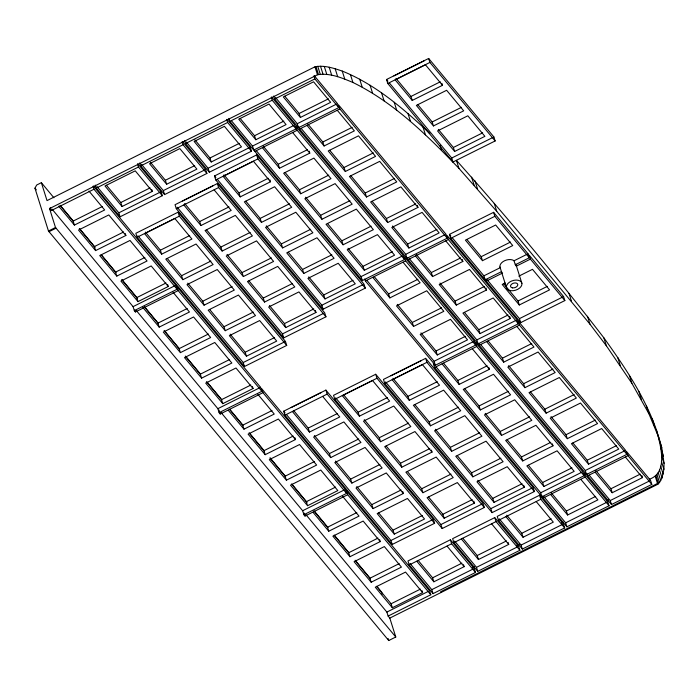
<?xml version="1.0" encoding="UTF-8"?>
<svg xmlns="http://www.w3.org/2000/svg" width="699" height="699" viewBox="0 0 699 699"><rect width="100%" height="100%" fill="white"/><g stroke="black" fill="none" stroke-linecap="round" stroke-linejoin="round"><path stroke-width="1.05" d="M649.371 479.252C669.065 472.297 660.136 444.101 656.387 429.833C644.6 396.281 624.417 366.521 603.849 337.809C556.928 276.9 507.675 217.686 456.421 160.377L458.937 168.354L496.753 211.36L589.991 324.214L606.365 345.787L631.87 383.27L648.89 413.729L658.904 437.81L661.752 447.657L664.05 463.323L663.901 469.291L662.032 477.88L659.498 482.563L657.75 484.285L389.806 618.091L388.128 616.064L386.87 612.079L305.839 514.56M389.806 618.091L395.774 637.016L388.731 640.537L48.467 231.011L34.95 188.188L36.671 185.025L41.363 182.684L53.91 197.782M429.868 133.553C403.804 108.913 375.844 84.675 342.23 71.062C333.572 68.17 324.187 64.946 314.969 66.807L47.025 200.604L41.363 182.684M395.774 637.016L55.501 227.498L49.542 208.573L317.477 74.776C329.701 72.635 341.863 77.877 352.916 82.473C394.192 102.674 427.43 135.615 458.937 168.354M49.542 208.573L51.21 210.591L93.998 189.228L177.083 289.264L134.33 310.618L133.072 306.634L52.032 209.106M96.235 188.11L138.472 167.017L162.317 195.711L120.079 216.804L96.235 188.11L95.291 185.121M140.717 165.899L183.059 144.754L206.895 173.457L164.58 194.584L140.717 165.899L139.774 162.902M185.506 143.531L227.638 122.491L251.491 151.185L209.342 172.225L185.506 143.531L184.562 140.543M229.884 121.364L272.226 100.228L296.061 128.931L253.754 150.058L229.884 121.364L228.94 118.376M274.672 99.005L314.899 78.917L338.744 107.62L298.508 127.707L274.672 99.005L273.728 96.016M48.467 231.011L55.501 227.498M49.026 231.692L56.069 228.171M60.166 205.489L73.142 221.094L102.438 206.467M58.69 206.179L74.4 225.078L104.667 209.971L88.965 191.063M106.458 185.27L120.796 202.527L150.084 187.9M150.355 162.185L165.375 180.263L194.672 165.637M194.942 139.922L209.962 158L239.25 143.374M240.203 118.48L254.541 135.737L283.838 121.11M284.79 96.217L299.128 113.474L328.416 98.847M152.321 191.395L135.248 170.853L104.981 185.969L122.045 206.511L152.321 191.395L151.692 189.403M166.633 184.248L196.9 169.132L179.835 148.59L149.56 163.706L166.633 184.248L165.375 180.263M211.22 161.985L241.487 146.869L224.414 126.327L194.147 141.443L211.22 161.985L209.962 158M255.799 139.721L286.066 124.605L269.001 104.064L238.735 119.18L255.799 139.721L254.541 135.737M300.387 117.458L330.653 102.342L313.58 81.8L283.313 96.916L300.387 117.458L299.128 113.474M97.021 186.581L118.83 212.819L161.067 191.727L162.317 195.711M141.504 164.37L163.33 190.6L205.637 169.473L206.895 173.457M186.292 142.002L208.084 168.241L249.272 147.681M231.36 120.665L252.496 146.074L293.842 125.427M275.458 97.476L297.25 123.714L336.525 104.107M386.512 79.503L428.662 58.463L493.887 136.978L495.145 140.962L452.987 162.011L387.77 83.487L386.512 79.503L387.901 81.18M393.904 75.903L424.179 60.787M387.77 83.487L429.911 62.447L495.145 140.962M254.864 151.403L297.18 130.276L404.529 259.521L362.327 280.587L254.864 151.403L254.235 149.411M299.626 129.053L339.863 108.957L447.238 238.193L406.975 258.298L299.626 129.053L298.997 127.061M214.506 175.965L256.647 154.925L364.022 284.152L365.28 288.137L323.104 309.194L215.755 179.949L214.506 175.965L215.895 177.642M215.755 179.949L257.905 158.909L365.28 288.137M217.354 183.566L175.038 204.693L176.297 208.678L283.75 337.87L325.952 316.796L324.694 312.811L217.354 183.566L218.604 187.55L325.952 316.796M182.614 201.006L212.88 185.89M79.319 228.529L94.339 246.607L123.636 231.981M176.297 208.678L218.604 187.55M125.864 235.476L108.799 214.934L78.524 230.05L95.597 250.592L125.864 235.476L125.235 233.483M178.07 212.199L135.833 233.291L137.091 237.276L244.475 366.512L286.712 345.42L285.454 341.435L178.07 212.199L179.328 216.192L286.712 345.42M395.957 78.367L410.977 96.445L440.265 81.818M263.226 146.187L278.254 164.265L307.543 149.638M307.813 123.924L322.833 142.002L352.13 127.375M137.091 237.276L179.328 216.192M442.502 85.313L425.429 64.771L395.162 79.887L412.235 100.429L442.502 85.313L441.873 83.321M262.44 147.707L279.504 168.249L309.779 153.133L309.15 151.141M307.018 125.444L324.091 145.986L354.358 130.87L337.294 110.328M223.942 174.829L238.962 192.907L268.259 178.28M270.487 181.775L253.422 161.233L223.147 176.349L240.22 196.891L270.487 181.775L269.858 179.783M184.658 203.47L199.678 221.548L228.975 206.921M183.863 204.99L200.936 225.532L231.203 210.416L214.139 189.875M101.198 254.864L115.536 272.121L144.833 257.494M145.375 232.112L160.394 250.19L189.691 235.563M116.794 276.105L147.061 260.989L129.997 240.447L99.721 255.563L116.794 276.105L115.536 272.121M161.652 254.174L191.919 239.058L174.855 218.516L144.579 233.632L161.652 254.174L160.394 250.19M417.836 104.701L432.174 121.958L461.462 107.331M285.113 172.522L299.452 189.779L328.74 175.152M329.692 150.259L344.03 167.515L373.327 152.889M433.432 125.942L463.699 110.826L446.626 90.285L416.359 105.4L433.432 125.942L432.174 121.958M300.701 193.763L330.977 178.647L313.903 158.105L283.637 173.221L300.701 193.763L299.452 189.779M345.289 171.5L375.555 156.384L358.491 135.842L328.215 150.958L345.289 171.5L344.03 167.515M245.821 201.163L260.159 218.42L289.456 203.785M261.417 222.404L291.684 207.288L274.62 186.747L244.344 201.862L261.417 222.404L260.159 218.42M206.537 229.805L220.875 247.062L250.172 232.426M222.133 251.046L252.4 235.93L235.336 215.388L205.06 230.495L222.133 251.046L220.875 247.062M121.713 279.556L136.733 297.625L166.021 282.999M167.253 258.447L181.591 275.694L210.888 261.068M168.258 286.503L151.185 265.952L120.918 281.068L137.991 301.618L168.258 286.503L167.629 284.51M182.85 279.687L213.116 264.572L196.052 244.021L165.777 259.137L182.85 279.687L181.591 275.694M133.072 306.634L175.833 285.279L177.083 289.264M438.352 129.394L453.371 147.472L482.659 132.845M305.62 197.214L320.64 215.292L349.937 200.665M350.889 175.772L365.228 193.029L394.524 178.402M454.63 151.456L484.896 136.34L467.823 115.798L437.557 130.914L454.63 151.456L453.371 147.472M134.33 310.618L135.44 311.964L178.201 290.609L261.845 391.326L219.11 412.655L217.852 408.67L136.279 310.496M321.898 219.276L352.174 204.16L335.101 183.619L304.834 198.734L321.898 219.276L320.64 215.292M366.486 197.013L396.752 181.897L379.688 161.355L349.413 176.471L366.486 197.013L365.228 193.029M389.291 82.849L451.729 158.026L493.887 136.978M266.336 225.847L281.356 243.925L310.653 229.298M282.614 247.909L312.881 232.793L295.817 212.251L265.541 227.367L282.614 247.909L281.356 243.925M227.053 254.488L242.072 272.566L271.369 257.94M243.331 276.551L273.597 261.435L256.533 240.893L226.258 256.009L243.331 276.551L242.072 272.566M144.274 306.704L157.93 323.139L187.218 308.512M187.769 283.13L202.789 301.208L232.085 286.581M142.797 307.403L159.189 327.123L189.455 312.007L173.072 292.287M204.047 305.192L234.314 290.076L217.249 269.534L186.974 284.65L204.047 305.192L202.789 301.208M327.499 223.549L341.837 240.797L371.134 226.17M372.086 201.277L386.425 218.534L415.722 203.907M343.095 244.781L373.371 229.674L356.298 209.123L326.031 224.239L343.095 244.781L341.837 240.797M417.95 207.411L400.885 186.86L370.61 201.976L387.683 222.518L417.95 207.411L417.32 205.41M288.215 252.182L302.553 269.438L331.85 254.812M303.812 273.423L334.078 258.307L317.014 237.765L286.739 252.881L303.812 273.423L302.553 269.438M248.931 280.823L263.27 298.08L292.566 283.453M264.528 302.064L294.795 286.948L277.73 266.406L247.455 281.522L264.528 302.064L263.27 298.08M164.108 330.575L179.127 348.652L208.416 334.026M209.648 309.465L223.986 326.721L253.283 312.095M180.386 352.637L210.652 337.521L193.579 316.979L163.313 332.095L180.386 352.637L179.127 348.652M225.244 330.706L255.511 315.59L238.446 295.048L208.171 310.164L225.244 330.706L223.986 326.721M348.015 248.232L363.034 266.31L392.331 251.684M392.602 225.969L407.622 244.047L436.919 229.421M364.293 270.295L394.568 255.179L377.495 234.637L347.228 249.753L364.293 270.295L363.034 266.31M408.88 248.031L439.147 232.916L422.082 212.374L391.807 227.49L408.88 248.031L407.622 244.047M308.731 276.874L323.751 294.952L353.047 280.325M256.402 150.774L361.068 276.603L402.309 256.017M301.155 128.424L405.717 254.314L445.018 234.689M501.716 272.129L501.506 271.649L485.141 279.818L450.698 238.359L449.44 234.375L493.59 212.33L528.033 253.789L529.292 257.774L515.312 264.755L513.94 260.657A8.021 5.007 -17.5 0 0 504.8 260.648A8.021 5.007 -17.5 0 0 499.951 266.939L506.426 287.464M325.009 298.936L355.275 283.82L338.211 263.278L307.936 278.394L325.009 298.936L323.751 294.952M365.359 280.981L405.621 260.876L475.626 345.123L435.337 365.245L365.359 280.981L364.729 278.988M408.094 259.644L448.356 239.539L518.361 323.786L478.072 343.908L408.094 259.644L407.465 257.651M450.698 238.359L494.848 216.314L529.292 257.774M269.447 305.515L284.467 323.593L313.764 308.958M217.293 179.32L321.846 305.21L363.061 284.633M315.992 312.462L298.927 291.92L268.652 307.036L285.725 327.578L315.992 312.462L315.363 310.47M185.305 356.088L200.325 374.166L229.613 359.531M230.163 334.157L245.183 352.235L274.48 337.6M177.135 207.21L282.501 333.886L323.733 313.292M201.583 378.15L231.85 363.034L214.776 342.493L184.51 357.6L201.583 378.15L200.325 374.166M246.441 356.219L276.708 341.103L259.644 320.561L229.368 335.669L246.441 356.219L245.183 352.235M137.93 235.816L243.217 362.528L285.454 341.435M374.253 276.664L388.592 293.921L417.888 279.294M416.307 254.506L431.327 272.584L460.624 257.948M372.785 277.363L389.85 297.905L420.125 282.789L403.052 262.247M415.512 256.017L432.585 276.568L462.852 261.452L462.231 259.46M466.871 239.442L481.209 256.69L510.506 242.064M482.467 260.675L512.734 245.567L495.67 225.017L465.403 240.133L482.467 260.675L481.209 256.69M206.502 381.593L221.522 399.671L250.81 385.044M253.047 388.539L235.974 367.997L205.707 383.113L222.78 403.655L253.047 388.539L252.418 386.547M217.852 408.67L260.587 387.342L261.845 391.326M452.201 237.695L483.891 275.834L500.257 267.665L499.951 266.939M514.053 260.771L528.033 253.789M219.11 412.655L220.229 414.009L262.964 392.672L346.582 493.398L303.899 514.709L302.65 510.724L221.067 412.541M485.63 279.172L486.259 281.164L502.59 273.003M515.312 264.755L516.386 266.118L530.41 259.111L564.853 300.57L520.703 322.615L486.259 281.164M397.285 304.371L412.305 322.449L441.593 307.822M440.012 283.034L455.04 301.112L484.328 286.485M413.555 326.433L443.83 311.317L426.757 290.775L396.49 305.891L413.555 326.433L412.305 322.449M486.565 289.98L469.492 269.438L439.225 284.554L456.29 305.096L486.565 289.98L485.936 287.988M505.141 282.981L502.214 284.441L519.287 304.991L549.554 289.875L532.481 269.325L518.815 276.157M229.744 409.57L242.719 425.184L272.007 410.558M228.267 410.269L243.977 429.169L274.244 414.053L257.861 394.332M283.663 411.204L325.9 390.112L433.354 519.305L434.612 523.289L392.209 544.46L284.921 415.189L283.663 411.204L285.052 412.882M291.151 407.552L321.418 392.436M284.921 415.189L327.158 394.096L434.612 523.289M503.691 283.75L518.029 300.998L547.317 286.372M375.721 374.262L333.545 395.319L334.804 399.304L442.179 528.531L484.32 507.491L483.061 503.507L375.721 374.262L376.979 378.246L484.32 507.491M334.804 399.304L376.979 378.246M420.99 332.907L436.01 350.985L465.307 336.359M464.407 312.383L478.745 329.64L508.033 315.013M425.665 358.342L383.471 379.408L384.721 383.393L492.07 512.638L534.386 491.519L533.127 487.526L425.665 358.342L426.923 362.327L534.386 491.519M390.916 375.782L421.182 360.667M437.268 354.97L467.535 339.854L450.471 319.312L420.195 334.428L437.268 354.97L436.01 350.985M510.27 318.508L493.197 297.966L462.93 313.082L480.003 333.624L510.27 318.508L509.641 316.516M384.721 383.393L426.923 362.327M366.87 280.334L434.088 361.261L474.368 341.138L475.626 345.123M409.605 258.997L476.814 339.915L516.142 320.282M487.072 279.661L519.453 318.63L563.595 296.586L564.853 300.57M293.877 410.837L308.215 428.094L337.512 413.467M249.578 433.441L263.916 450.698L293.204 436.062M434.568 367.534L476.744 346.477L584.084 475.722L541.943 496.762L434.568 367.534L433.31 363.541L434.708 365.228M479.191 345.245L519.471 325.131L626.898 454.341L586.531 474.49L479.191 345.245L478.562 343.253M292.409 411.536L309.474 432.078L339.749 416.962L322.676 396.42M295.441 439.566L278.368 419.024L248.101 434.14L265.174 454.682L295.441 439.566L294.812 437.574M343.759 394.952L358.098 412.209L387.395 397.582M359.356 416.193L389.631 401.077L372.558 380.536L342.292 395.651L359.356 416.193L358.098 412.209M392.96 378.246L407.98 396.324L437.277 381.698M409.238 400.309L439.514 385.193L422.441 364.651L392.174 379.767L409.238 400.309L407.98 396.324M443.533 363.183L457.862 380.439L487.159 365.813M488.112 340.92L502.45 358.176L531.747 343.55M442.056 363.882L459.121 384.424L489.396 369.308L488.767 367.316M486.635 341.619L503.708 362.161L533.975 347.045L516.911 326.503M314.393 435.529L329.412 453.607L358.709 438.981M270.094 458.125L285.113 476.202L314.401 461.576M330.671 457.592L360.946 442.476L343.873 421.934L313.606 437.05L330.671 457.592L329.412 453.607M286.372 480.187L316.638 465.071L299.565 444.529L269.298 459.645L286.372 480.187L285.113 476.202M364.275 419.645L379.295 437.723L408.592 423.096M380.553 441.707L410.829 426.591L393.755 406.049L363.489 421.165L380.553 441.707L379.295 437.723M414.839 404.581L429.177 421.838L458.474 407.202M430.435 425.822L460.711 410.706L443.638 390.164L413.371 405.28L430.435 425.822L429.177 421.838M464.721 388.696L479.06 405.953L508.356 391.318M508.627 365.612L523.647 383.69L552.944 369.055M480.318 409.937L510.593 394.821L493.52 374.28L463.254 389.387L480.318 409.937L479.06 405.953M524.905 387.674L555.172 372.558L538.108 352.016L507.832 367.124L524.905 387.674L523.647 383.69M335.59 461.043L350.61 479.121L379.906 464.486M291.972 484.459L306.311 501.716L335.599 487.089M351.868 483.105L382.135 467.989L365.07 447.439L334.804 462.555L351.868 483.105L350.61 479.121M307.56 505.7L337.835 490.584L320.762 470.043L290.496 485.158L307.56 505.7L306.311 501.716M302.65 510.724L344.354 489.894M386.154 445.971L400.492 463.227L429.789 448.601M432.026 452.104L414.953 431.554L384.686 446.67L401.75 467.212L432.026 452.104L431.397 450.104M303.899 514.709L305.017 516.045L347.7 494.735L430.802 594.753L388.128 616.064M435.355 429.265L450.374 447.343L479.671 432.716M451.633 451.327L481.908 436.211L464.835 415.669L434.568 430.785L451.633 451.327L450.374 447.343M485.237 413.38L500.257 431.458L529.554 416.831M530.506 391.938L544.844 409.195L574.141 394.568M501.515 435.442L531.79 420.326L514.717 399.784L484.451 414.9L501.515 435.442L500.257 431.458M546.102 413.179L576.369 398.063L559.305 377.521L529.029 392.637L546.102 413.179L544.844 409.195M356.787 486.548L371.807 504.626L401.104 489.999M314.533 511.616L327.508 527.229L356.796 512.594M403.332 493.494L386.267 472.952L356.001 488.068L373.065 508.61L403.332 493.494L402.711 491.502M313.056 512.315L328.757 531.214L359.033 516.098L342.641 496.377M407.351 471.484L421.689 488.741L450.986 474.114M422.947 492.725L453.214 477.609L436.15 457.067L405.883 472.183L422.947 492.725L421.689 488.741M457.233 455.599L471.572 472.856L500.868 458.229M472.83 476.84L503.105 461.724L486.032 441.183L455.765 456.298L472.83 476.84L471.572 472.856M507.116 439.715L521.454 456.971L550.751 442.345M551.022 416.63L566.041 434.708L595.338 420.082M552.988 445.84L535.915 425.298L505.648 440.414L522.712 460.956L552.988 445.84L552.359 443.848M567.3 438.692L597.566 423.577L580.502 403.035L550.227 418.151L567.3 438.692L566.041 434.708M378.666 512.883L393.004 530.139L422.301 515.513M334.367 535.478L348.705 552.734L377.993 538.108M394.262 534.123L424.529 519.008L407.465 498.466L377.198 513.582L394.262 534.123L393.004 530.139M380.23 541.603L363.157 521.061L332.89 536.177L349.954 556.719L380.23 541.603L379.601 539.611M428.548 496.998L442.886 514.254L472.183 499.628M286.45 414.559L390.951 540.476L432.393 519.785M474.411 503.123L457.347 482.581L427.08 497.697L444.145 518.239L474.411 503.123L473.791 501.131M477.749 480.292L492.769 498.37L522.066 483.743M335.634 397.836L440.92 524.547L482.109 503.988M524.302 487.238L507.229 466.696L476.963 481.812L494.027 502.354L524.302 487.238L523.673 485.246M528.313 465.228L542.651 482.485L571.948 467.849M572.9 442.965L587.239 460.222L616.535 445.586M385.56 381.925L490.812 508.654L532.166 488.007M543.909 486.469L574.185 471.353L557.112 450.811L526.845 465.927L543.909 486.469L542.651 482.485M588.497 464.206L618.764 449.09L601.699 428.548L571.424 443.664L588.497 464.206L587.239 460.222M436.097 366.905L540.685 492.778L581.874 472.209M480.72 344.616L585.281 470.506L624.635 450.855M355.564 560.991L369.902 578.248L399.19 563.621M450.374 539.777L407.963 560.956L409.221 564.941L433.039 593.634L475.495 572.455L474.228 568.462L450.374 539.777L451.633 543.761L475.495 572.455M494.778 517.601L452.637 538.649L453.896 542.634L477.74 571.328L519.873 550.288L518.614 546.303L494.778 517.601L496.037 521.585L519.873 550.288M539.541 495.25L497.225 516.378L498.483 520.362L522.328 549.064L564.661 527.928L563.403 523.944L539.541 495.25L540.799 499.243L564.661 527.928M371.152 582.232L401.427 567.116L384.354 546.574L354.087 561.69L371.152 582.232L369.902 578.248M409.221 564.941L451.633 543.761M453.896 542.634L496.037 521.585M498.483 520.362L540.799 499.243M543.062 498.107L585.203 477.059L609.039 505.761L566.906 526.801L543.062 498.107L542.433 496.115M587.649 475.836L628.017 455.687L651.817 484.407L611.494 504.538L587.649 475.836L587.02 473.843M418.273 560.546L432.611 577.802L461.908 563.176M462.86 538.282L477.199 555.539L506.487 540.912M506.758 515.198L521.777 533.276L551.074 518.649M551.345 492.935L566.365 511.013L595.653 496.386M595.924 470.672L610.943 488.75L640.24 474.123M416.796 561.245L433.869 581.786L464.136 566.671L463.507 564.678M461.384 538.981L478.448 559.523L508.723 544.407L508.094 542.415M505.962 516.718L523.035 537.26L553.302 522.144L536.238 501.602M550.55 494.455L567.614 514.997L597.89 499.881L580.817 479.339M595.129 472.192L612.202 492.734L642.468 477.618L641.839 475.626M376.761 586.505L391.099 603.761L420.387 589.135M472.533 567.562L474.481 566.583M516.5 545.604L519.427 544.137M561.437 523.158L563.394 522.188M606.383 500.72L608.34 499.741M422.624 592.63L405.551 572.088L375.284 587.204L392.349 607.746L422.624 592.63L421.995 590.638M386.87 612.079L428.574 591.258M410.007 563.411L431.781 589.65L473.267 568.942M454.682 541.105L476.482 567.343L517.662 546.784M499.269 518.841L521.07 545.08L562.442 524.425M543.848 496.578L565.648 522.817L607.789 501.777L609.039 505.761M589.117 475.137L610.236 500.554L649.598 480.895M563.595 296.586L529.152 255.126L530.41 259.111M449.44 234.375L450.82 236.035M314.323 75.754L337.486 103.635L338.744 107.62M445.787 240.91L462.852 261.452M625.404 457.076L642.468 477.618M271.649 97.065L294.803 124.946L296.061 128.931M474.368 341.138L404.363 256.891L405.621 260.876M607.789 501.777L583.945 473.074L585.203 477.059M292.706 132.592L309.779 153.133M472.323 348.766L489.396 369.308M227.061 119.328L250.233 147.201L251.491 151.185M182.483 141.591L205.637 169.473M491.65 523.866L508.723 544.407M137.895 163.854L161.067 191.727M447.072 546.129L464.136 566.671M441.165 592.446L440.597 591.765L657.191 483.621L657.75 484.285L655.234 476.325M93.439 186.074L175.833 285.279M260.587 387.342L176.943 286.625L178.201 290.609M60.184 205.331L73.43 221.277M79.712 228.826L95.047 247.289M101.32 254.838L115.964 272.461M122.238 280.011L137.581 298.473M144.553 306.861L158.498 323.637M164.772 331.195L179.416 348.81M185.689 356.368L200.333 373.982M207.306 382.37L221.242 399.155M229.613 409.221L242.859 425.167M249.132 432.716L264.475 451.178M270.05 457.889L285.393 476.351M291.666 483.9L307.01 502.354M313.982 510.751L327.918 527.527M334.201 535.076L348.836 552.699M355.118 560.249L370.453 578.711M376.726 586.26L381.61 592.132L382.239 594.124M34.95 188.188L36.348 189.866M628.017 455.687L626.715 451.72L650.559 480.423L651.817 484.407M626.898 454.341L625.596 450.374L518.221 321.147L519.471 325.131M656.387 429.833L658.904 437.81M659.236 439.68L661.752 447.657M652.167 418.552L654.683 426.53M660.887 448.155L663.403 456.132M646.374 405.752L648.89 413.729M661.534 455.346L664.05 463.323M661.385 461.314L663.901 469.291M638.834 391.361L641.35 399.339M660.642 466.146L663.159 474.123M659.515 469.903L662.032 477.88M629.353 375.284L631.87 383.27M658.222 472.681L660.738 480.659M656.981 474.586L659.498 482.563M655.977 475.739L658.493 483.717M617.75 357.469L620.266 365.446M603.849 337.809L606.365 345.787M587.475 316.236L589.991 324.214M568.977 293.335L571.494 301.313M610.943 488.75L612.202 492.734M610.236 500.554L611.494 504.538M585.281 470.506L586.531 474.49M584.084 475.722L582.835 471.729L475.486 342.484L476.744 346.477M516.08 264.904L521.908 283.375A8.021 5.007 -17.5 0 1 511.091 290.714A8.021 5.007 -17.5 0 1 509.492 282.16A8.021 5.007 -17.5 0 1 521.908 283.375M515.766 264.126L516.386 266.118M494.237 203.383L496.753 211.36M493.59 212.33L494.848 216.314M518.029 300.998L519.287 304.991M519.453 318.63L520.703 322.615M474.988 180.858L477.504 188.835M518.361 323.786L517.103 319.801L447.098 235.546L448.356 239.539M471.615 177.144L474.132 185.121M428.662 58.463L429.911 62.447M566.365 511.013L567.614 514.997M451.729 158.026L452.987 162.011M565.648 522.817L566.906 526.801M483.891 275.834L485.141 279.818M440.029 145.427L441.602 150.416M502.45 358.176L503.708 362.161M540.685 492.778L541.943 496.762M422.947 126.886L425.464 134.863M410.977 96.445L412.235 100.429M521.454 456.971L522.712 460.956M478.745 329.64L480.003 333.624M407.998 113.544L410.514 121.521M447.238 238.193L445.979 234.209L338.604 104.981L339.863 108.957M476.814 339.915L478.072 343.908M394.21 102.272L396.726 110.25M455.04 301.112L456.29 305.096M521.777 533.276L523.035 537.26M381.567 92.888L384.083 100.866M521.07 545.08L522.328 549.064M431.327 272.584L432.585 276.568M370.068 85.243L372.584 93.22M457.862 380.439L459.121 384.424M492.769 498.37L494.027 502.354M359.679 79.162L362.196 87.139M490.812 508.654L492.07 512.638M350.4 74.496L352.916 82.473M405.717 254.314L406.975 258.298M404.529 259.521L403.271 255.537L295.922 126.283L297.18 130.276M434.088 361.261L435.337 365.245M342.23 71.062L344.747 79.039M386.425 218.534L387.683 222.518M335.153 68.694L337.669 76.672M329.177 67.226L331.693 75.204M324.301 66.466L326.817 74.444M477.199 555.539L478.448 559.523M320.5 66.23L323.017 74.208M476.482 567.343L477.74 571.328M317.748 66.318L320.264 74.295M388.592 293.921L389.85 297.905M315.983 66.545L318.499 74.522M314.969 66.807L317.477 74.776M313.956 75.929L314.899 78.917M442.886 514.254L444.145 518.239M322.833 142.002L324.091 145.986M440.92 524.547L442.179 528.531M361.068 276.603L362.327 280.587M297.25 123.714L298.508 127.707M400.492 463.227L401.75 467.212M432.611 577.802L433.869 581.786M431.781 589.65L433.039 593.634M430.802 594.753L429.544 590.769L346.442 490.75L347.7 494.735M271.282 97.24L272.226 100.228M278.254 164.265L279.504 168.249M321.846 305.21L323.104 309.194M390.951 540.476L392.209 544.46M371.807 504.626L373.065 508.61M256.647 154.925L257.905 158.909M252.496 146.074L253.754 150.058M325.9 390.112L327.158 394.096M391.099 603.761L392.349 607.746M346.582 493.398L345.323 489.414L261.706 388.688L262.964 392.672M226.694 119.503L227.638 122.491M388.094 638.493L388.731 640.537M284.467 323.593L285.725 327.578M238.962 192.907L240.22 196.891M282.501 333.886L283.75 337.87M348.705 552.734L349.954 556.719M308.215 428.094L309.474 432.078M327.508 527.229L328.757 531.214M208.084 168.241L209.342 172.225M304.074 513.057L305.017 516.045M182.116 141.766L183.059 144.754M199.678 221.548L200.936 225.532M243.217 362.528L244.475 366.512M263.916 450.698L265.174 454.682M242.719 425.184L243.977 429.169M163.33 190.6L164.58 194.584M221.522 399.671L222.78 403.655M218.97 410.025L220.229 414.009M137.528 164.029L138.472 167.017M120.796 202.527L122.045 206.511M157.93 323.139L159.189 327.123M118.83 212.819L120.079 216.804M136.733 297.625L137.991 301.618M134.811 309.972L135.44 311.964M93.054 186.24L93.998 189.228M94.339 246.607L95.597 250.592M73.142 221.094L74.4 225.078M50.267 207.603L51.21 210.591M512.533 287.866A3.74 2.333 -17.5 0 0 517.793 284.607A3.74 2.333 -17.5 0 0 512.166 283.777A3.74 2.333 -17.5 0 0 512.533 287.866"/></g></svg>
